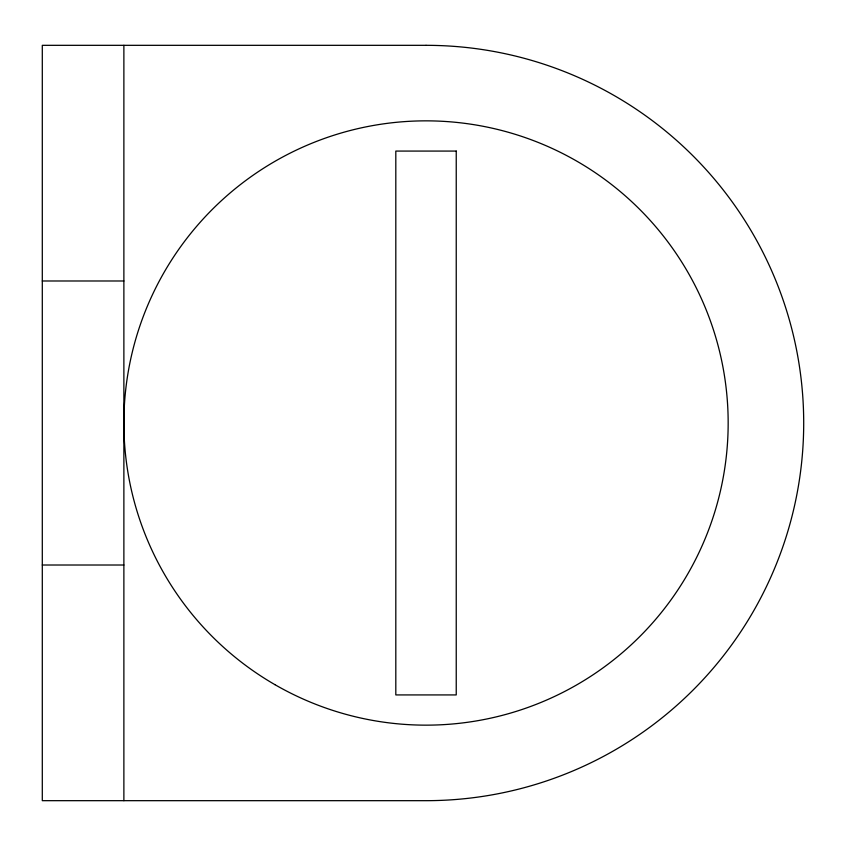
<?xml version="1.0" encoding="UTF-8"?>
<svg xmlns="http://www.w3.org/2000/svg" width="846" height="846" viewBox="0 0 846 846"><rect width="100%" height="100%" fill="white"/><g stroke="black" fill="none" stroke-linecap="round" stroke-linejoin="round"><path stroke-width="1.27" d="M42.3 280.988L123.876 280.988M42.3 565.012L123.876 565.012M123.876 45.324L123.876 800.676M426.024 45.324L42.3 45.324L42.3 800.676L426.024 800.676A377.676 377.676 0 0 0 803.7 423A377.676 377.676 0 0 0 426.024 45.324M456.237 151.074L395.812 151.074L395.812 694.926L456.237 694.926L456.237 151.074M274.95 684.668A302.138 302.138 0 0 0 728.163 423A302.138 302.138 0 0 0 274.95 161.332A302.138 302.138 0 0 0 274.95 684.668"/></g></svg>
